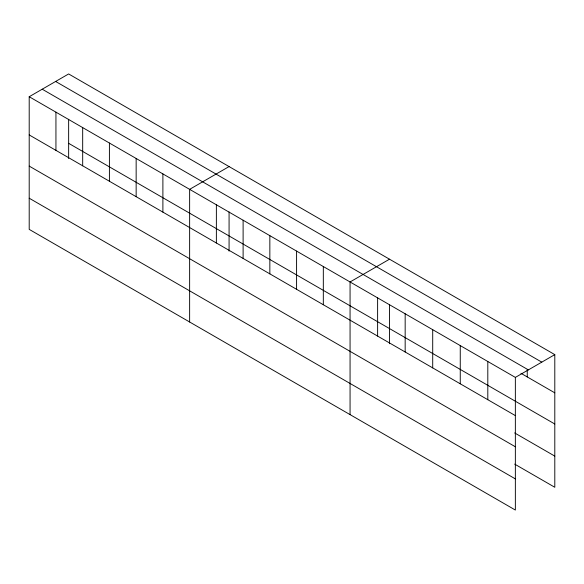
<?xml version="1.0" encoding="UTF-8"?>
<svg xmlns="http://www.w3.org/2000/svg" width="584" height="584" viewBox="0 0 584 584"><rect width="100%" height="100%" fill="white"/><g stroke="black" fill="none" stroke-linecap="round" stroke-linejoin="round"><path stroke-width="0.88" d="M68.642 158.49L68.642 119.282M229.074 211.912L229.074 251.113M389.506 304.534L389.506 343.735M29.2 96.725L515.358 377.403L515.358 510.051L29.2 229.373L29.2 96.725L68.642 73.949L554.8 354.627L554.8 487.275L514.657 464.105M229.074 166.571L189.632 189.347L189.632 321.996M389.506 259.201L350.064 281.97L350.064 414.618M515.358 377.403L554.8 354.627M55.626 81.468L541.784 362.146M42.216 89.206L528.374 369.891M520.957 373.3L554.8 392.842M68.642 143.328L554.8 424.006M29.2 134.933L515.358 415.611M514.657 432.941L554.8 456.111M29.2 166.097L515.358 446.775M29.2 198.21L515.358 478.887M527.25 369.657L527.25 376.935M487.808 361.496L487.808 399.711M460.258 345.589L460.258 383.805M432.707 329.69L432.707 367.898M405.165 313.783L405.165 351.991M377.614 297.877L377.614 336.085M323.324 266.53L323.324 304.746M296.584 251.098L296.584 289.306M269.844 235.659L269.844 273.874M243.112 220.219L243.112 258.435M216.372 204.787L216.372 242.995M162.892 173.908L162.892 212.123M136.152 158.468L136.152 196.684M109.412 143.036L109.412 181.244M82.68 127.597L82.68 165.812M55.94 112.157L55.94 150.373"/></g></svg>
